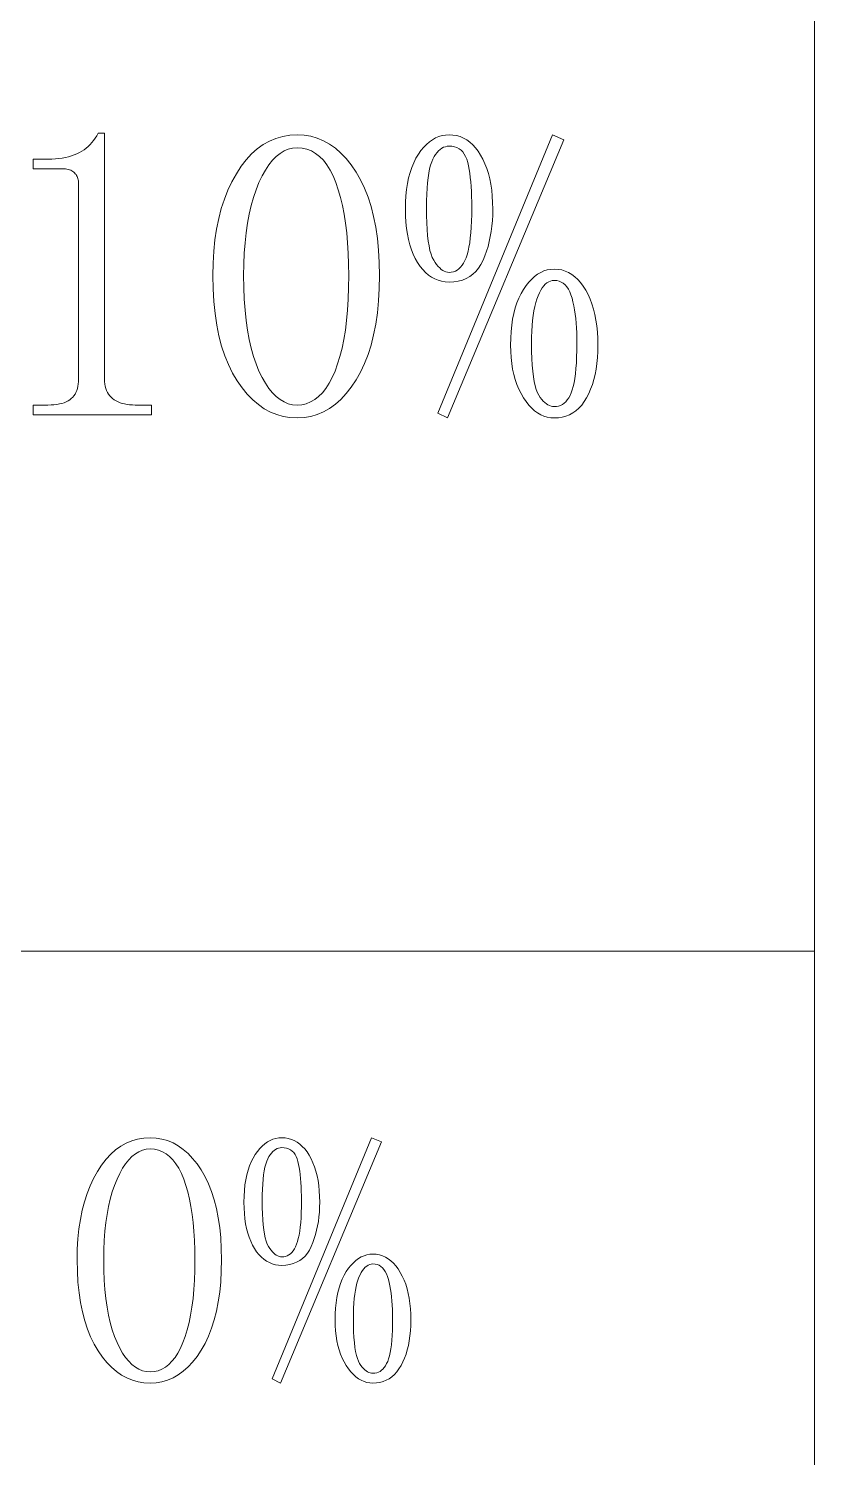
# Model space of a CAD drawing. Extents: x 1 to 297, y 1 to 210.
# Drawn here: x 170.94 to 175.11, y 43.05 to 50.62 of the extents above; entities that cross this region are included whole.
import ezdxf

# ---------------------------------------------------------------- set-up
doc = ezdxf.new("R2010")
doc.units = 0

msp = doc.modelspace()

# ---------------------------------------------------------------- linework, layer by layer
at = {"color": 7, "lineweight": 13}
for p, q in [((175.1082, 56.5077), (175.1082, 29.5649)), ((1.3055, 45.7306), (175.1082, 45.7306))]:
    msp.add_line(p, q, dxfattribs=at)
for points in [[(171.3468, 50.0642), (171.3468, 48.7614), (171.3473, 48.748), (171.3485, 48.7353), (171.3507, 48.7233), (171.3537, 48.712), (171.3575, 48.7014), (171.3623, 48.6914), (171.3678, 48.6822), (171.3743, 48.6736), (171.3815, 48.6657), (171.3897, 48.6585), (171.3986, 48.652), (171.4082, 48.6462), (171.4185, 48.641), (171.4295, 48.6366), (171.4411, 48.6328), (171.4535, 48.6297), (171.4665, 48.6273), (171.4802, 48.6256), (171.4946, 48.6246), (171.5097, 48.6242), (171.5954, 48.6242), (171.5954, 48.5728), (170.9697, 48.5728), (170.9697, 48.6242), (171.0468, 48.6242), (171.0635, 48.6246), (171.0792, 48.6256), (171.094, 48.6273), (171.1079, 48.6297), (171.1208, 48.6328), (171.1327, 48.6366), (171.1437, 48.641), (171.1538, 48.6462), (171.1629, 48.652), (171.1711, 48.6585), (171.1785, 48.6657), (171.185, 48.6736), (171.1908, 48.6822), (171.1958, 48.6914), (171.2, 48.7014), (171.2035, 48.712), (171.2062, 48.7233), (171.2081, 48.7353), (171.2093, 48.748), (171.2097, 48.7614), (171.2097, 49.7985), (171.2095, 49.8052), (171.2088, 49.8117), (171.2078, 49.8179), (171.2063, 49.8239), (171.2043, 49.8296), (171.202, 49.835), (171.1992, 49.8402), (171.196, 49.8451), (171.1923, 49.8498), (171.1883, 49.8542), (171.1838, 49.8583), (171.1788, 49.8619), (171.1735, 49.8651), (171.1677, 49.8679), (171.1615, 49.8703), (171.1548, 49.8722), (171.1478, 49.8737), (171.1403, 49.8748), (171.1323, 49.8754), (171.124, 49.8756), (170.9697, 49.8756), (170.9697, 49.9271), (171.0468, 49.9271), (171.067, 49.9274), (171.0864, 49.9284), (171.1051, 49.9302), (171.1229, 49.9326), (171.14, 49.9356), (171.1564, 49.9394), (171.1719, 49.9439), (171.1867, 49.949), (171.2007, 49.9548), (171.214, 49.9614), (171.2265, 49.9686), (171.2385, 49.9764), (171.2498, 49.985), (171.2606, 49.9943), (171.2708, 50.0042), (171.2803, 50.0148), (171.2893, 50.0262), (171.2976, 50.0382), (171.3054, 50.0508), (171.3125, 50.0642)], [(172.3668, 48.5556), (172.3297, 48.5576), (172.2938, 48.5635), (172.2591, 48.5734), (172.2256, 48.5872), (172.1933, 48.6049), (172.1621, 48.6266), (172.1322, 48.6522), (172.1035, 48.6818), (172.076, 48.7153), (172.0497, 48.7528), (172.0253, 48.7938), (172.0034, 48.8382), (171.9841, 48.8857), (171.9674, 48.9366), (171.9533, 48.9906), (171.9417, 49.048), (171.9327, 49.1086), (171.9263, 49.1724), (171.9224, 49.2396), (171.9211, 49.3099), (171.9224, 49.3755), (171.9261, 49.4385), (171.9323, 49.4989), (171.941, 49.5568), (171.9522, 49.6121), (171.9659, 49.6648), (171.982, 49.7149), (172.0007, 49.7625), (172.0218, 49.8075), (172.0454, 49.8499), (172.071, 49.889), (172.098, 49.924), (172.1265, 49.9548), (172.1565, 49.9816), (172.1879, 50.0042), (172.2208, 50.0227), (172.2551, 50.0371), (172.2909, 50.0474), (172.3281, 50.0536), (172.3668, 50.0556), (172.4039, 50.0537), (172.4397, 50.0478), (172.4742, 50.0379), (172.5074, 50.0241), (172.5393, 50.0064), (172.57, 49.9847), (172.5993, 49.959), (172.6274, 49.9295), (172.6542, 49.896), (172.6797, 49.8585), (172.7033, 49.8175), (172.7244, 49.7735), (172.7431, 49.7263), (172.7592, 49.6761), (172.7729, 49.6228), (172.7841, 49.5664), (172.7928, 49.5069), (172.799, 49.4443), (172.8027, 49.3787), (172.804, 49.3099), (172.8027, 49.2411), (172.799, 49.1754), (172.7928, 49.1126), (172.7841, 49.0528), (172.7729, 48.996), (172.7592, 48.9422), (172.7431, 48.8914), (172.7244, 48.8436), (172.7033, 48.7989), (172.6797, 48.7571), (172.6542, 48.7188), (172.6274, 48.6846), (172.5993, 48.6543), (172.57, 48.6282), (172.5393, 48.606), (172.5074, 48.5879), (172.4742, 48.5738), (172.4397, 48.5637), (172.4039, 48.5577)], [(173.404, 49.6614), (173.4035, 49.6309), (173.4019, 49.6012), (173.3994, 49.5723), (173.3958, 49.5441), (173.3911, 49.5167), (173.3855, 49.4901), (173.3788, 49.4643), (173.3711, 49.4392), (173.3623, 49.4149), (173.3525, 49.3914), (173.3415, 49.3694), (173.3289, 49.3497), (173.3147, 49.3323), (173.2991, 49.3173), (173.2818, 49.3046), (173.2631, 49.2942), (173.2428, 49.2861), (173.2209, 49.2803), (173.1975, 49.2768), (173.1725, 49.2756), (173.1524, 49.2767), (173.1329, 49.2798), (173.1143, 49.2849), (173.0964, 49.2921), (173.0793, 49.3014), (173.063, 49.3127), (173.0475, 49.326), (173.0327, 49.3415), (173.0186, 49.359), (173.0054, 49.3785), (172.9932, 49.3998), (172.9823, 49.4227), (172.9726, 49.4472), (172.9643, 49.4731), (172.9572, 49.5006), (172.9514, 49.5297), (172.9469, 49.5603), (172.9437, 49.5924), (172.9418, 49.6261), (172.9411, 49.6614), (172.9418, 49.6982), (172.9439, 49.7334), (172.9473, 49.7668), (172.9521, 49.7985), (172.9583, 49.8285), (172.9658, 49.8568), (172.9747, 49.8834), (172.985, 49.9082), (172.9967, 49.9314), (173.0097, 49.9528), (173.0237, 49.9723), (173.0381, 49.9898), (173.0531, 50.0052), (173.0687, 50.0186), (173.0847, 50.0299), (173.1012, 50.0392), (173.1183, 50.0464), (173.1359, 50.0515), (173.1539, 50.0546), (173.1725, 50.0556), (173.1927, 50.0546), (173.2121, 50.0514), (173.2308, 50.046), (173.2487, 50.0385), (173.2658, 50.0289), (173.2821, 50.0171), (173.2977, 50.0031), (173.3124, 49.9871), (173.3264, 49.9689), (173.3397, 49.9485), (173.3519, 49.9263), (173.3628, 49.9027), (173.3725, 49.8777), (173.3808, 49.8511), (173.3879, 49.8231), (173.3937, 49.7937), (173.3982, 49.7628), (173.4014, 49.7304), (173.4033, 49.6966)], [(173.7811, 50.0299), (173.164, 48.5556), (173.1125, 48.5814), (173.7211, 50.0556)], [(172.3668, 49.9871), (172.3432, 49.9852), (172.3204, 49.9797), (172.2983, 49.9705), (172.277, 49.9576), (172.2565, 49.941), (172.2367, 49.9207), (172.2177, 49.8968), (172.1995, 49.8691), (172.1821, 49.8378), (172.1654, 49.8028), (172.1499, 49.7647), (172.1361, 49.7241), (172.1239, 49.681), (172.1133, 49.6355), (172.1043, 49.5874), (172.097, 49.5369), (172.0913, 49.4839), (172.0872, 49.4284), (172.0848, 49.3704), (172.084, 49.3099), (172.0848, 49.2462), (172.0872, 49.1855), (172.0913, 49.1276), (172.097, 49.0727), (172.1043, 49.0206), (172.1133, 48.9715), (172.1239, 48.9253), (172.1361, 48.882), (172.1499, 48.8417), (172.1654, 48.8042), (172.1821, 48.77), (172.1995, 48.7394), (172.2177, 48.7124), (172.2367, 48.689), (172.2565, 48.6692), (172.277, 48.653), (172.2983, 48.6404), (172.3204, 48.6314), (172.3432, 48.626), (172.3668, 48.6242), (172.392, 48.626), (172.416, 48.6314), (172.439, 48.6404), (172.4608, 48.653), (172.4815, 48.6692), (172.5011, 48.689), (172.5195, 48.7124), (172.5369, 48.7394), (172.5531, 48.77), (172.5683, 48.8042), (172.5821, 48.8417), (172.5945, 48.882), (172.6054, 48.9253), (172.6149, 48.9715), (172.6229, 49.0206), (172.6295, 49.0727), (172.6346, 49.1276), (172.6382, 49.1855), (172.6404, 49.2462), (172.6411, 49.3099), (172.6404, 49.3704), (172.6384, 49.4284), (172.6349, 49.4839), (172.6301, 49.5369), (172.624, 49.5874), (172.6164, 49.6355), (172.6075, 49.681), (172.5972, 49.7241), (172.5856, 49.7647), (172.5725, 49.8028), (172.5582, 49.8378), (172.5424, 49.8691), (172.5252, 49.8968), (172.5067, 49.9207), (172.4868, 49.941), (172.4656, 49.9576), (172.4429, 49.9705), (172.4189, 49.9797), (172.3936, 49.9852)], [(173.1725, 49.9956), (173.1624, 49.995), (173.1527, 49.9929), (173.1432, 49.9895), (173.1341, 49.9847), (173.1254, 49.9785), (173.117, 49.971), (173.1089, 49.962), (173.1012, 49.9518), (173.0939, 49.9401), (173.0868, 49.9271), (173.0803, 49.9122), (173.0745, 49.8948), (173.0694, 49.8751), (173.0649, 49.853), (173.0611, 49.8285), (173.058, 49.8016), (173.0556, 49.7723), (173.0539, 49.7406), (173.0529, 49.7064), (173.0526, 49.6699), (173.0529, 49.6286), (173.0541, 49.5902), (173.056, 49.5549), (173.0587, 49.5225), (173.0622, 49.4931), (173.0664, 49.4668), (173.0714, 49.4434), (173.0772, 49.4231), (173.0838, 49.4057), (173.0911, 49.3914), (173.0989, 49.3791), (173.1067, 49.3682), (173.1147, 49.3586), (173.1227, 49.3502), (173.1308, 49.3431), (173.1389, 49.3374), (173.1472, 49.3329), (173.1556, 49.3296), (173.164, 49.3277), (173.1725, 49.3271), (173.1842, 49.3278), (173.1953, 49.3302), (173.2058, 49.334), (173.2157, 49.3394), (173.2251, 49.3464), (173.2337, 49.3548), (173.2419, 49.3649), (173.2493, 49.3764), (173.2562, 49.3896), (173.2625, 49.4042), (173.2682, 49.4208), (173.2733, 49.4395), (173.2778, 49.4605), (173.2818, 49.4838), (173.285, 49.5092), (173.2878, 49.5369), (173.2898, 49.5668), (173.2914, 49.599), (173.2923, 49.6333), (173.2925, 49.6699), (173.2923, 49.7001), (173.2917, 49.7289), (173.2906, 49.7563), (173.2891, 49.7824), (173.2872, 49.8071), (173.2848, 49.8304), (173.282, 49.8523), (173.2788, 49.8729), (173.2752, 49.8921), (173.2711, 49.9099), (173.2663, 49.9262), (173.2603, 49.9408), (173.2533, 49.9536), (173.2451, 49.9648), (173.2358, 49.9742), (173.2253, 49.9819), (173.2138, 49.9879), (173.2012, 49.9922), (173.1874, 49.9948)], [(173.9611, 48.9414), (173.9605, 48.9077), (173.9587, 48.8754), (173.9557, 48.8443), (173.9515, 48.8145), (173.9461, 48.786), (173.9395, 48.7588), (173.9317, 48.7329), (173.9227, 48.7082), (173.9125, 48.6849), (173.9011, 48.6628), (173.8886, 48.6424), (173.8751, 48.6242), (173.8605, 48.6081), (173.8449, 48.5942), (173.8283, 48.5824), (173.8106, 48.5728), (173.7919, 48.5653), (173.7722, 48.5599), (173.7515, 48.5567), (173.7297, 48.5556), (173.7111, 48.5567), (173.693, 48.5599), (173.6754, 48.5653), (173.6584, 48.5728), (173.6418, 48.5824), (173.6258, 48.5942), (173.6103, 48.6081), (173.5953, 48.6242), (173.5808, 48.6424), (173.5668, 48.6628), (173.5538, 48.6849), (173.5421, 48.7082), (173.5319, 48.7329), (173.5229, 48.7588), (173.5154, 48.786), (173.5092, 48.8145), (173.5044, 48.8443), (173.501, 48.8754), (173.4989, 48.9077), (173.4983, 48.9414), (173.4989, 48.9783), (173.501, 49.0135), (173.5044, 49.0472), (173.5092, 49.0792), (173.5154, 49.1096), (173.5229, 49.1383), (173.5319, 49.1655), (173.5421, 49.191), (173.5538, 49.2148), (173.5668, 49.2371), (173.5808, 49.2574), (173.5953, 49.2756), (173.6103, 49.2917), (173.6258, 49.3056), (173.6418, 49.3174), (173.6584, 49.3271), (173.6754, 49.3346), (173.693, 49.3399), (173.7111, 49.3431), (173.7297, 49.3442), (173.7499, 49.3431), (173.7693, 49.3398), (173.7879, 49.3342), (173.8058, 49.3264), (173.8229, 49.3164), (173.8392, 49.3041), (173.8548, 49.2896), (173.8696, 49.2729), (173.8836, 49.254), (173.8968, 49.2328), (173.909, 49.2098), (173.92, 49.1855), (173.9296, 49.1598), (173.938, 49.1327), (173.9451, 49.1042), (173.9508, 49.0744), (173.9553, 49.0432), (173.9585, 49.0106), (173.9605, 48.9767)], [(173.8497, 48.9499), (173.8494, 48.9786), (173.8487, 49.0062), (173.8474, 49.0327), (173.8456, 49.0583), (173.8433, 49.0828), (173.8404, 49.1063), (173.8371, 49.1287), (173.8332, 49.1502), (173.8289, 49.1706), (173.824, 49.1899), (173.8184, 49.2078), (173.812, 49.2239), (173.8047, 49.238), (173.7965, 49.2503), (173.7876, 49.2606), (173.7777, 49.2691), (173.767, 49.2757), (173.7554, 49.2804), (173.743, 49.2833), (173.7297, 49.2842), (173.7196, 49.2834), (173.7098, 49.281), (173.7004, 49.2769), (173.6913, 49.2712), (173.6825, 49.2639), (173.6741, 49.2549), (173.6661, 49.2443), (173.6584, 49.2321), (173.651, 49.2183), (173.644, 49.2028), (173.6375, 49.1856), (173.6316, 49.1666), (173.6265, 49.1458), (173.622, 49.1232), (173.6183, 49.0989), (173.6152, 49.0727), (173.6128, 49.0447), (173.6111, 49.0149), (173.61, 48.9833), (173.6097, 48.9499), (173.6101, 48.9086), (173.6112, 48.8704), (173.6132, 48.8352), (173.6159, 48.8032), (173.6193, 48.7742), (173.6236, 48.7483), (173.6286, 48.7255), (173.6344, 48.7058), (173.6409, 48.6892), (173.6483, 48.6756), (173.656, 48.6642), (173.6639, 48.654), (173.6718, 48.645), (173.6798, 48.6372), (173.6879, 48.6306), (173.6961, 48.6252), (173.7044, 48.621), (173.7127, 48.618), (173.7212, 48.6162), (173.7297, 48.6156), (173.7414, 48.6164), (173.7525, 48.6186), (173.763, 48.6222), (173.7729, 48.6273), (173.7822, 48.6339), (173.7909, 48.6419), (173.799, 48.6513), (173.8065, 48.6623), (173.8134, 48.6747), (173.8197, 48.6885), (173.8254, 48.7042), (173.8305, 48.7223), (173.835, 48.7426), (173.8389, 48.7653), (173.8422, 48.7903), (173.8449, 48.8176), (173.847, 48.8472), (173.8485, 48.8791), (173.8494, 48.9134)], [(171.5881, 43.4422), (171.556, 43.4439), (171.5249, 43.449), (171.4948, 43.4576), (171.4657, 43.4695), (171.4377, 43.4849), (171.4108, 43.5037), (171.3848, 43.5259), (171.3599, 43.5516), (171.3361, 43.5806), (171.3133, 43.6131), (171.2921, 43.6486), (171.2732, 43.6871), (171.2565, 43.7283), (171.242, 43.7723), (171.2297, 43.8192), (171.2197, 43.8689), (171.2119, 43.9214), (171.2063, 43.9768), (171.203, 44.0349), (171.2019, 44.0959), (171.2029, 44.1527), (171.2062, 44.2073), (171.2115, 44.2597), (171.2191, 44.3099), (171.2288, 44.3578), (171.2406, 44.4035), (171.2546, 44.4469), (171.2708, 44.4881), (171.2891, 44.5271), (171.3096, 44.5639), (171.3317, 44.5978), (171.3552, 44.6281), (171.3799, 44.6548), (171.4058, 44.678), (171.4331, 44.6976), (171.4616, 44.7137), (171.4913, 44.7262), (171.5223, 44.7351), (171.5546, 44.7404), (171.5881, 44.7422), (171.6203, 44.7405), (171.6513, 44.7354), (171.6812, 44.7268), (171.71, 44.7149), (171.7376, 44.6995), (171.7642, 44.6807), (171.7896, 44.6585), (171.814, 44.6329), (171.8372, 44.6038), (171.8593, 44.5714), (171.8797, 44.5358), (171.8981, 44.4977), (171.9142, 44.4568), (171.9282, 44.4133), (171.9401, 44.3671), (171.9498, 44.3182), (171.9573, 44.2666), (171.9627, 44.2124), (171.9659, 44.1555), (171.967, 44.0959), (171.9659, 44.0363), (171.9627, 43.9793), (171.9573, 43.9249), (171.9498, 43.8731), (171.9401, 43.8238), (171.9282, 43.7772), (171.9142, 43.7332), (171.8981, 43.6918), (171.8797, 43.653), (171.8593, 43.6168), (171.8372, 43.5836), (171.814, 43.5539), (171.7896, 43.5277), (171.7642, 43.5051), (171.7376, 43.4858), (171.71, 43.4701), (171.6812, 43.4579), (171.6513, 43.4492), (171.6203, 43.444)], [(172.487, 44.4005), (172.4866, 44.3741), (172.4852, 44.3483), (172.483, 44.3233), (172.4799, 44.2989), (172.4759, 44.2751), (172.4709, 44.2521), (172.4652, 44.2297), (172.4585, 44.2079), (172.4509, 44.1869), (172.4424, 44.1665), (172.4328, 44.1474), (172.4219, 44.1304), (172.4097, 44.1153), (172.3961, 44.1023), (172.3811, 44.0913), (172.3649, 44.0823), (172.3473, 44.0752), (172.3283, 44.0702), (172.308, 44.0672), (172.2864, 44.0662), (172.2689, 44.0671), (172.2521, 44.0698), (172.2359, 44.0742), (172.2205, 44.0805), (172.2056, 44.0885), (172.1915, 44.0983), (172.178, 44.1099), (172.1652, 44.1233), (172.153, 44.1384), (172.1416, 44.1553), (172.131, 44.1738), (172.1215, 44.1937), (172.1132, 44.2149), (172.1059, 44.2374), (172.0998, 44.2612), (172.0948, 44.2864), (172.0909, 44.3129), (172.0881, 44.3408), (172.0864, 44.37), (172.0859, 44.4005), (172.0865, 44.4324), (172.0882, 44.4629), (172.0912, 44.4919), (172.0954, 44.5193), (172.1007, 44.5453), (172.1073, 44.5699), (172.115, 44.5929), (172.1239, 44.6144), (172.134, 44.6345), (172.1453, 44.6531), (172.1574, 44.67), (172.17, 44.6852), (172.183, 44.6985), (172.1964, 44.7101), (172.2103, 44.7199), (172.2246, 44.7279), (172.2394, 44.7342), (172.2546, 44.7386), (172.2703, 44.7413), (172.2864, 44.7422), (172.3039, 44.7413), (172.3207, 44.7385), (172.3369, 44.7338), (172.3524, 44.7273), (172.3672, 44.719), (172.3814, 44.7088), (172.3949, 44.6967), (172.4077, 44.6828), (172.4198, 44.667), (172.4313, 44.6493), (172.4419, 44.6301), (172.4513, 44.6097), (172.4597, 44.588), (172.4669, 44.565), (172.4731, 44.5407), (172.4781, 44.5152), (172.482, 44.4884), (172.4848, 44.4604), (172.4864, 44.4311)], [(172.8139, 44.7199), (172.279, 43.4422), (172.2344, 43.4645), (172.7619, 44.7422)], [(171.5881, 44.6828), (171.5677, 44.6812), (171.5479, 44.6764), (171.5287, 44.6684), (171.5103, 44.6572), (171.4925, 44.6428), (171.4754, 44.6253), (171.4589, 44.6045), (171.4431, 44.5806), (171.428, 44.5534), (171.4136, 44.5231), (171.4002, 44.49), (171.3882, 44.4549), (171.3776, 44.4175), (171.3684, 44.3781), (171.3606, 44.3364), (171.3543, 44.2926), (171.3493, 44.2467), (171.3458, 44.1986), (171.3437, 44.1483), (171.343, 44.0959), (171.3437, 44.0407), (171.3458, 43.9881), (171.3493, 43.9379), (171.3543, 43.8903), (171.3606, 43.8452), (171.3684, 43.8026), (171.3776, 43.7626), (171.3882, 43.7251), (171.4002, 43.6901), (171.4136, 43.6576), (171.428, 43.628), (171.4431, 43.6015), (171.4589, 43.5781), (171.4754, 43.5578), (171.4925, 43.5406), (171.5103, 43.5266), (171.5287, 43.5157), (171.5479, 43.5079), (171.5677, 43.5032), (171.5881, 43.5016), (171.6099, 43.5032), (171.6308, 43.5079), (171.6507, 43.5157), (171.6696, 43.5266), (171.6875, 43.5406), (171.7045, 43.5578), (171.7205, 43.5781), (171.7355, 43.6015), (171.7496, 43.628), (171.7627, 43.6576), (171.7747, 43.6901), (171.7854, 43.7251), (171.7949, 43.7626), (171.8031, 43.8026), (171.8101, 43.8452), (171.8158, 43.8903), (171.8202, 43.9379), (171.8233, 43.9881), (171.8252, 44.0407), (171.8259, 44.0959), (171.8253, 44.1483), (171.8235, 44.1986), (171.8205, 44.2467), (171.8163, 44.2926), (171.811, 44.3364), (171.8045, 44.3781), (171.7967, 44.4175), (171.7878, 44.4549), (171.7777, 44.49), (171.7664, 44.5231), (171.754, 44.5534), (171.7403, 44.5806), (171.7254, 44.6045), (171.7094, 44.6253), (171.6921, 44.6428), (171.6737, 44.6572), (171.6541, 44.6684), (171.6333, 44.6764), (171.6113, 44.6812)], [(172.2864, 44.6902), (172.2777, 44.6896), (172.2692, 44.6878), (172.261, 44.6849), (172.2531, 44.6807), (172.2456, 44.6754), (172.2383, 44.6688), (172.2313, 44.6611), (172.2246, 44.6522), (172.2182, 44.6421), (172.2121, 44.6308), (172.2065, 44.6179), (172.2014, 44.6028), (172.197, 44.5858), (172.1931, 44.5666), (172.1898, 44.5453), (172.1872, 44.522), (172.1851, 44.4966), (172.1836, 44.4691), (172.1827, 44.4396), (172.1824, 44.4079), (172.1828, 44.3721), (172.1838, 44.3388), (172.1854, 44.3082), (172.1878, 44.2801), (172.1908, 44.2547), (172.1945, 44.2319), (172.1988, 44.2116), (172.2038, 44.194), (172.2095, 44.1789), (172.2159, 44.1665), (172.2226, 44.1559), (172.2294, 44.1464), (172.2363, 44.1381), (172.2432, 44.1308), (172.2502, 44.1247), (172.2573, 44.1197), (172.2645, 44.1158), (172.2717, 44.113), (172.279, 44.1113), (172.2864, 44.1108), (172.2966, 44.1114), (172.3062, 44.1135), (172.3153, 44.1168), (172.3239, 44.1215), (172.3319, 44.1275), (172.3395, 44.1348), (172.3465, 44.1435), (172.353, 44.1536), (172.359, 44.1649), (172.3644, 44.1776), (172.3694, 44.192), (172.3738, 44.2082), (172.3777, 44.2264), (172.3811, 44.2466), (172.3839, 44.2686), (172.3863, 44.2926), (172.3881, 44.3186), (172.3894, 44.3464), (172.3902, 44.3762), (172.3904, 44.4079), (172.3902, 44.4341), (172.3897, 44.459), (172.3887, 44.4828), (172.3875, 44.5054), (172.3858, 44.5268), (172.3837, 44.547), (172.3813, 44.566), (172.3785, 44.5838), (172.3754, 44.6005), (172.3719, 44.6159), (172.3677, 44.63), (172.3625, 44.6427), (172.3564, 44.6538), (172.3493, 44.6635), (172.3412, 44.6716), (172.3322, 44.6783), (172.3222, 44.6835), (172.3112, 44.6872), (172.2993, 44.6895)], [(172.9698, 43.7765), (172.9693, 43.7473), (172.9678, 43.7193), (172.9652, 43.6924), (172.9615, 43.6665), (172.9568, 43.6418), (172.9511, 43.6183), (172.9444, 43.5958), (172.9366, 43.5744), (172.9277, 43.5542), (172.9179, 43.5351), (172.907, 43.5174), (172.8953, 43.5016), (172.8826, 43.4877), (172.8691, 43.4756), (172.8547, 43.4654), (172.8394, 43.4571), (172.8232, 43.4506), (172.8061, 43.4459), (172.7881, 43.4431), (172.7693, 43.4422), (172.7532, 43.4431), (172.7375, 43.4459), (172.7223, 43.4506), (172.7075, 43.4571), (172.6931, 43.4654), (172.6792, 43.4756), (172.6658, 43.4877), (172.6528, 43.5016), (172.6402, 43.5174), (172.6281, 43.5351), (172.6169, 43.5542), (172.6068, 43.5744), (172.5978, 43.5958), (172.5901, 43.6183), (172.5836, 43.6418), (172.5782, 43.6665), (172.5741, 43.6924), (172.5711, 43.7193), (172.5693, 43.7473), (172.5687, 43.7765), (172.5693, 43.8085), (172.5711, 43.839), (172.5741, 43.8682), (172.5782, 43.8959), (172.5836, 43.9223), (172.5901, 43.9472), (172.5978, 43.9707), (172.6068, 43.9928), (172.6169, 44.0135), (172.6281, 44.0328), (172.6402, 44.0504), (172.6528, 44.0662), (172.6658, 44.0801), (172.6792, 44.0922), (172.6931, 44.1024), (172.7075, 44.1108), (172.7223, 44.1173), (172.7375, 44.1219), (172.7532, 44.1247), (172.7693, 44.1256), (172.7868, 44.1247), (172.8036, 44.1218), (172.8198, 44.1169), (172.8353, 44.1102), (172.8501, 44.1015), (172.8642, 44.0909), (172.8777, 44.0783), (172.8905, 44.0638), (172.9027, 44.0474), (172.9141, 44.0291), (172.9247, 44.0092), (172.9342, 43.9881), (172.9426, 43.9658), (172.9498, 43.9423), (172.9559, 43.9176), (172.9609, 43.8918), (172.9648, 43.8647), (172.9676, 43.8365), (172.9693, 43.8071)], [(172.8733, 43.7839), (172.8731, 43.8087), (172.8724, 43.8327), (172.8713, 43.8557), (172.8697, 43.8778), (172.8677, 43.8991), (172.8653, 43.9194), (172.8624, 43.9389), (172.859, 43.9575), (172.8552, 43.9751), (172.851, 43.9919), (172.8462, 44.0074), (172.8406, 44.0213), (172.8343, 44.0336), (172.8272, 44.0442), (172.8194, 44.0532), (172.8109, 44.0606), (172.8016, 44.0663), (172.7916, 44.0704), (172.7808, 44.0728), (172.7693, 44.0736), (172.7605, 44.0729), (172.752, 44.0708), (172.7439, 44.0673), (172.736, 44.0623), (172.7284, 44.056), (172.7211, 44.0482), (172.7142, 44.0391), (172.7075, 44.0285), (172.7011, 44.0165), (172.695, 44.0031), (172.6893, 43.9882), (172.6843, 43.9717), (172.6798, 43.9537), (172.676, 43.9341), (172.6727, 43.913), (172.67, 43.8903), (172.668, 43.866), (172.6665, 43.8402), (172.6656, 43.8129), (172.6653, 43.7839), (172.6656, 43.7481), (172.6666, 43.715), (172.6683, 43.6845), (172.6706, 43.6567), (172.6736, 43.6316), (172.6773, 43.6092), (172.6817, 43.5894), (172.6867, 43.5724), (172.6924, 43.5579), (172.6987, 43.5462), (172.7054, 43.5363), (172.7122, 43.5275), (172.7191, 43.5197), (172.726, 43.5129), (172.7331, 43.5072), (172.7402, 43.5025), (172.7473, 43.4989), (172.7546, 43.4963), (172.7619, 43.4947), (172.7693, 43.4942), (172.7794, 43.4948), (172.789, 43.4967), (172.7981, 43.4999), (172.8067, 43.5043), (172.8148, 43.51), (172.8223, 43.5169), (172.8293, 43.5251), (172.8358, 43.5346), (172.8418, 43.5454), (172.8473, 43.5574), (172.8522, 43.571), (172.8566, 43.5866), (172.8605, 43.6043), (172.8639, 43.6239), (172.8668, 43.6456), (172.8691, 43.6692), (172.8709, 43.6949), (172.8722, 43.7226), (172.873, 43.7522)]]:
    msp.add_lwpolyline(points, close=True, dxfattribs=at)

doc.saveas('drawing.dxf')
